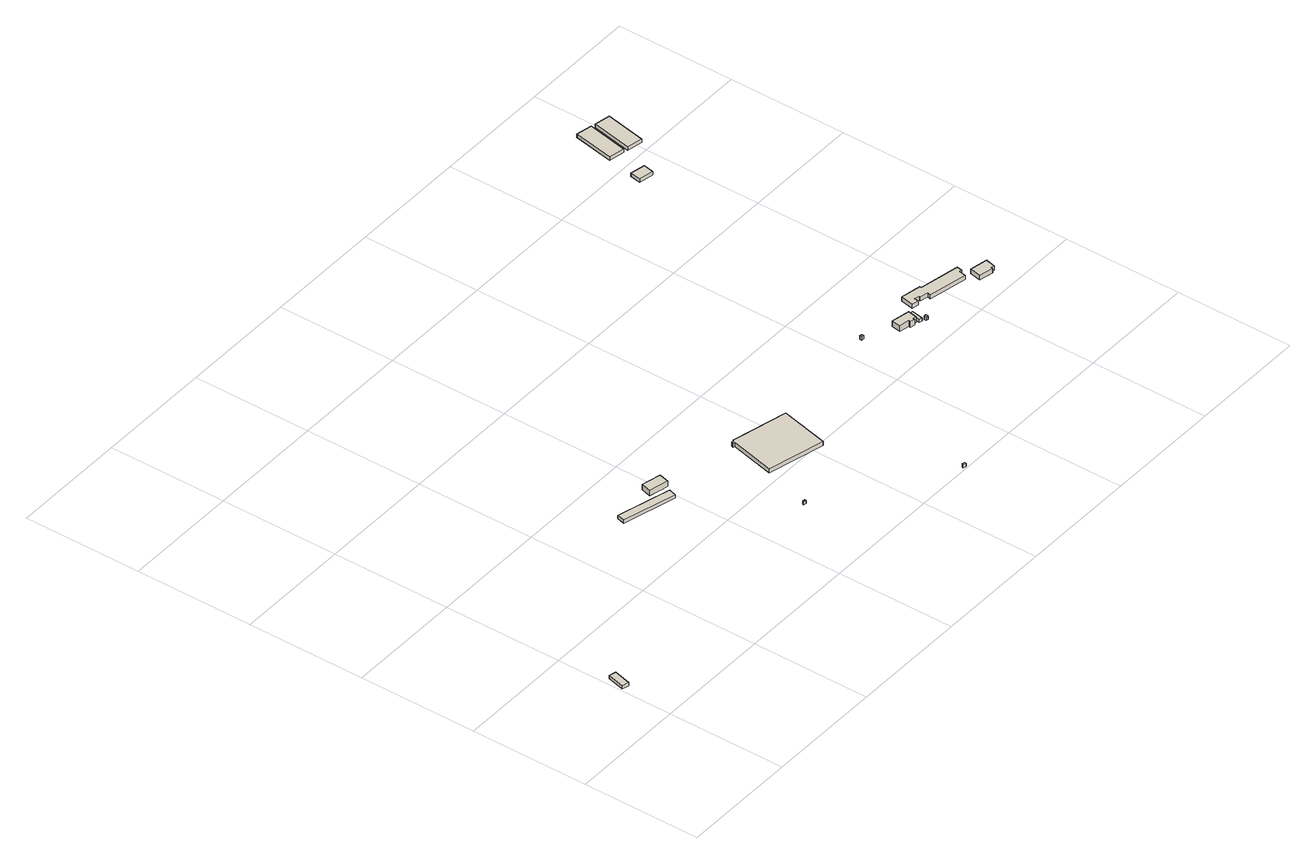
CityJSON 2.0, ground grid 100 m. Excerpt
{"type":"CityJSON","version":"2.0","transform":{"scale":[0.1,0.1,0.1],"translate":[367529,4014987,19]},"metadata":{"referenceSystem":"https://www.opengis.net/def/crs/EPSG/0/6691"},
"CityObjects":{
"building1":{"type":"Building","attributes":{"枝番":1,"利根川水系渡良瀬川洪水浸水想定区域（計画規模）.規模":"L1","利根川水系渡良瀬川洪水浸水想定区域（計画規模）.浸水ランク":"1","利根川水系渡良瀬川洪水浸水想定区域（計画規模）.浸水深":0.49,"利根川水系渡良瀬川洪水浸水想定区域（想定最大規模）.規模":"L2","利根川水系渡良瀬川洪水浸水想定区域（想定最大規模）.浸水ランク":"2","利根川水系渡良瀬川洪水浸水想定区域（想定最大規模）.浸水深":2.12,"利根川水系渡良瀬川洪水浸水想定区域（想定最大規模）.継続時間":7.4,"利根川水系多々良川洪水浸水想定区域（想定最大規模）.規模":"L2","利根川水系多々良川洪水浸水想定区域（想定最大規模）.浸水ランク":"1","利根川水系多々良川洪水浸水想定区域（想定最大規模）.浸水深":0.42,"measuredHeight":3.5,"BuildingDetails.prefecture":"10","BuildingDetails.city":"10207"},"geometry":[{"type":"Solid","lod":"1","boundaries":[[[[0,1,2,3]],[[2,4,5,3]],[[1,6,4,2]],[[0,7,6,1]],[[3,5,7,0]],[[4,6,7,5]]]]}]},
"building2":{"type":"Building","attributes":{"枝番":1,"利根川水系渡良瀬川洪水浸水想定区域（計画規模）.規模":"L1","利根川水系渡良瀬川洪水浸水想定区域（計画規模）.浸水ランク":"1","利根川水系渡良瀬川洪水浸水想定区域（計画規模）.浸水深":0.08,"利根川水系渡良瀬川洪水浸水想定区域（想定最大規模）.規模":"L2","利根川水系渡良瀬川洪水浸水想定区域（想定最大規模）.浸水ランク":"2","利根川水系渡良瀬川洪水浸水想定区域（想定最大規模）.浸水深":2.21,"利根川水系渡良瀬川洪水浸水想定区域（想定最大規模）.継続時間":8.3,"利根川水系多々良川洪水浸水想定区域（想定最大規模）.規模":"L2","利根川水系多々良川洪水浸水想定区域（想定最大規模）.浸水ランク":"1","利根川水系多々良川洪水浸水想定区域（想定最大規模）.浸水深":0.02,"measuredHeight":4,"BuildingDetails.prefecture":"10","BuildingDetails.city":"10207"},"geometry":[{"type":"Solid","lod":"1","boundaries":[[[[8,9,10,11]],[[10,12,13,11]],[[9,14,12,10]],[[8,15,14,9]],[[11,13,15,8]],[[12,14,15,13]]]]}]},
"building3":{"type":"Building","attributes":{"枝番":1,"利根川水系渡良瀬川洪水浸水想定区域（計画規模）.規模":"L1","利根川水系渡良瀬川洪水浸水想定区域（計画規模）.浸水ランク":"1","利根川水系渡良瀬川洪水浸水想定区域（計画規模）.浸水深":0.08,"利根川水系渡良瀬川洪水浸水想定区域（想定最大規模）.規模":"L2","利根川水系渡良瀬川洪水浸水想定区域（想定最大規模）.浸水ランク":"2","利根川水系渡良瀬川洪水浸水想定区域（想定最大規模）.浸水深":2.22,"利根川水系渡良瀬川洪水浸水想定区域（想定最大規模）.継続時間":8.4,"measuredHeight":8.2,"BuildingDetails.prefecture":"10","BuildingDetails.city":"10207"},"geometry":[{"type":"Solid","lod":"1","boundaries":[[[[16,17,18,19]],[[18,20,21,19]],[[17,22,20,18]],[[16,23,22,17]],[[19,21,23,16]],[[20,22,23,21]]]]}]},
"building4":{"type":"Building","attributes":{"枝番":1,"利根川水系渡良瀬川洪水浸水想定区域（想定最大規模）.規模":"L2","利根川水系渡良瀬川洪水浸水想定区域（想定最大規模）.浸水ランク":"2","利根川水系渡良瀬川洪水浸水想定区域（想定最大規模）.浸水深":1.94,"利根川水系渡良瀬川洪水浸水想定区域（想定最大規模）.継続時間":7.3,"usage":"451","BuildingDetails.prefecture":"10","BuildingDetails.city":"10207","BuildingDetails.surveyYear":2016},"geometry":[{"type":"Solid","lod":"1","boundaries":[[[[24,25,26,27]],[[26,28,29,27]],[[25,30,28,26]],[[24,31,30,25]],[[27,29,31,24]],[[28,30,31,29]]]]}]},
"building5":{"type":"Building","attributes":{"枝番":1,"利根川水系渡良瀬川洪水浸水想定区域（計画規模）.規模":"L1","利根川水系渡良瀬川洪水浸水想定区域（計画規模）.浸水ランク":"1","利根川水系渡良瀬川洪水浸水想定区域（計画規模）.浸水深":0.37,"利根川水系渡良瀬川洪水浸水想定区域（想定最大規模）.規模":"L2","利根川水系渡良瀬川洪水浸水想定区域（想定最大規模）.浸水ランク":"2","利根川水系渡良瀬川洪水浸水想定区域（想定最大規模）.浸水深":2.47,"利根川水系渡良瀬川洪水浸水想定区域（想定最大規模）.継続時間":8.4,"usage":"451","measuredHeight":4.5,"BuildingDetails.prefecture":"10","BuildingDetails.city":"10207","BuildingDetails.surveyYear":2016},"geometry":[{"type":"Solid","lod":"1","boundaries":[[[[32,33,34,35,36,37,38,39]],[[38,40,41,39]],[[37,42,40,38]],[[36,43,42,37]],[[35,44,43,36]],[[34,45,44,35]],[[33,46,45,34]],[[32,47,46,33]],[[39,41,47,32]],[[40,42,43,44,45,46,47,41]]]]}]},
"building6":{"type":"Building","attributes":{"枝番":1,"利根川水系渡良瀬川洪水浸水想定区域（計画規模）.規模":"L1","利根川水系渡良瀬川洪水浸水想定区域（計画規模）.浸水ランク":"1","利根川水系渡良瀬川洪水浸水想定区域（計画規模）.浸水深":0.35,"利根川水系渡良瀬川洪水浸水想定区域（計画規模）.継続時間":2.9,"利根川水系渡良瀬川洪水浸水想定区域（想定最大規模）.規模":"L2","利根川水系渡良瀬川洪水浸水想定区域（想定最大規模）.浸水ランク":"2","利根川水系渡良瀬川洪水浸水想定区域（想定最大規模）.浸水深":2.43,"利根川水系渡良瀬川洪水浸水想定区域（想定最大規模）.継続時間":15.4,"利根川水系矢場川洪水浸水想定区域（想定最大規模）.規模":"L2","利根川水系多々良川洪水浸水想定区域（想定最大規模）.規模":"L2","usage":"451","BuildingDetails.prefecture":"10","BuildingDetails.city":"10207","BuildingDetails.surveyYear":2016},"geometry":[{"type":"Solid","lod":"1","boundaries":[[[[48,49,50,51]],[[50,52,53,51]],[[49,54,52,50]],[[48,55,54,49]],[[51,53,55,48]],[[52,54,55,53]]]]}]},
"building7":{"type":"Building","attributes":{"枝番":1,"利根川水系渡良瀬川洪水浸水想定区域（計画規模）.規模":"L1","利根川水系渡良瀬川洪水浸水想定区域（計画規模）.浸水ランク":"2","利根川水系渡良瀬川洪水浸水想定区域（計画規模）.浸水深":0.97,"利根川水系渡良瀬川洪水浸水想定区域（計画規模）.継続時間":3.2,"利根川水系渡良瀬川洪水浸水想定区域（想定最大規模）.規模":"L2","利根川水系渡良瀬川洪水浸水想定区域（想定最大規模）.浸水ランク":"3","利根川水系渡良瀬川洪水浸水想定区域（想定最大規模）.浸水深":3.07,"利根川水系渡良瀬川洪水浸水想定区域（想定最大規模）.継続時間":13.2,"利根川水系矢場川洪水浸水想定区域（想定最大規模）.規模":"L2","利根川水系矢場川洪水浸水想定区域（想定最大規模）.浸水ランク":"1","利根川水系矢場川洪水浸水想定区域（想定最大規模）.浸水深":0.3,"利根川水系多々良川洪水浸水想定区域（想定最大規模）.規模":"L2","利根川水系多々良川洪水浸水想定区域（想定最大規模）.浸水ランク":"1","利根川水系多々良川洪水浸水想定区域（想定最大規模）.浸水深":0.26,"利根川水系利根川洪水浸水想定区域（想定最大規模）.規模":"L2","利根川水系利根川洪水浸水想定区域（想定最大規模）.浸水ランク":"1","利根川水系利根川洪水浸水想定区域（想定最大規模）.浸水深":0.441,"usage":"451","BuildingDetails.prefecture":"10","BuildingDetails.city":"10207","BuildingDetails.surveyYear":2016},"geometry":[{"type":"Solid","lod":"1","boundaries":[[[[56,57,58,59]],[[58,60,61,59]],[[57,62,60,58]],[[56,63,62,57]],[[59,61,63,56]],[[60,62,63,61]]]]}]},
"building8":{"type":"Building","attributes":{"枝番":1,"利根川水系渡良瀬川洪水浸水想定区域（計画規模）.規模":"L1","利根川水系渡良瀬川洪水浸水想定区域（計画規模）.浸水ランク":"1","利根川水系渡良瀬川洪水浸水想定区域（計画規模）.浸水深":0.17,"利根川水系渡良瀬川洪水浸水想定区域（計画規模）.継続時間":0.8,"利根川水系渡良瀬川洪水浸水想定区域（想定最大規模）.規模":"L2","利根川水系渡良瀬川洪水浸水想定区域（想定最大規模）.浸水ランク":"2","利根川水系渡良瀬川洪水浸水想定区域（想定最大規模）.浸水深":2.27,"利根川水系渡良瀬川洪水浸水想定区域（想定最大規模）.継続時間":10.3,"利根川水系矢場川洪水浸水想定区域（想定最大規模）.規模":"L2","利根川水系矢場川洪水浸水想定区域（想定最大規模）.浸水ランク":"1","利根川水系矢場川洪水浸水想定区域（想定最大規模）.浸水深":0.28,"利根川水系多々良川洪水浸水想定区域（想定最大規模）.規模":"L2","利根川水系多々良川洪水浸水想定区域（想定最大規模）.浸水ランク":"1","利根川水系多々良川洪水浸水想定区域（想定最大規模）.浸水深":0.05,"利根川水系利根川洪水浸水想定区域（想定最大規模）.規模":"L2","利根川水系利根川洪水浸水想定区域（想定最大規模）.浸水ランク":"1","利根川水系利根川洪水浸水想定区域（想定最大規模）.浸水深":0.041,"usage":"411","measuredHeight":7.8,"BuildingDetails.prefecture":"10","BuildingDetails.city":"10207","BuildingDetails.surveyYear":2016},"geometry":[{"type":"Solid","lod":"1","boundaries":[[[[64,65,66,67,68,69,70,71]],[[70,72,73,71]],[[69,74,72,70]],[[68,75,74,69]],[[67,76,75,68]],[[66,77,76,67]],[[65,78,77,66]],[[64,79,78,65]],[[71,73,79,64]],[[72,74,75,76,77,78,79,73]]]]}]},
"building9":{"type":"Building","attributes":{"枝番":1,"利根川水系渡良瀬川洪水浸水想定区域（計画規模）.規模":"L1","利根川水系渡良瀬川洪水浸水想定区域（計画規模）.浸水ランク":"1","利根川水系渡良瀬川洪水浸水想定区域（計画規模）.浸水深":0.46,"利根川水系渡良瀬川洪水浸水想定区域（計画規模）.継続時間":0.8,"利根川水系渡良瀬川洪水浸水想定区域（想定最大規模）.規模":"L2","利根川水系渡良瀬川洪水浸水想定区域（想定最大規模）.浸水ランク":"2","利根川水系渡良瀬川洪水浸水想定区域（想定最大規模）.浸水深":2.58,"利根川水系渡良瀬川洪水浸水想定区域（想定最大規模）.継続時間":10.3,"利根川水系多々良川洪水浸水想定区域（想定最大規模）.規模":"L2","利根川水系多々良川洪水浸水想定区域（想定最大規模）.浸水ランク":"1","利根川水系多々良川洪水浸水想定区域（想定最大規模）.浸水深":0.05,"利根川水系利根川洪水浸水想定区域（想定最大規模）.規模":"L2","利根川水系利根川洪水浸水想定区域（想定最大規模）.浸水ランク":"1","利根川水系利根川洪水浸水想定区域（想定最大規模）.浸水深":0.041,"usage":"411","BuildingDetails.prefecture":"10","BuildingDetails.city":"10207","BuildingDetails.surveyYear":2016},"geometry":[{"type":"Solid","lod":"1","boundaries":[[[[80,81,82,83,84,85]],[[84,86,87,85]],[[83,88,86,84]],[[82,89,88,83]],[[81,90,89,82]],[[80,91,90,81]],[[85,87,91,80]],[[86,88,89,90,91,87]]]]}]},
"building10":{"type":"Building","attributes":{"枝番":1,"利根川水系渡良瀬川洪水浸水想定区域（計画規模）.規模":"L1","利根川水系渡良瀬川洪水浸水想定区域（計画規模）.浸水ランク":"2","利根川水系渡良瀬川洪水浸水想定区域（計画規模）.浸水深":0.67,"利根川水系渡良瀬川洪水浸水想定区域（計画規模）.継続時間":1.8,"利根川水系渡良瀬川洪水浸水想定区域（想定最大規模）.規模":"L2","利根川水系渡良瀬川洪水浸水想定区域（想定最大規模）.浸水ランク":"2","利根川水系渡良瀬川洪水浸水想定区域（想定最大規模）.浸水深":2.79,"利根川水系渡良瀬川洪水浸水想定区域（想定最大規模）.継続時間":11.2,"利根川水系多々良川洪水浸水想定区域（想定最大規模）.規模":"L2","利根川水系多々良川洪水浸水想定区域（想定最大規模）.浸水ランク":"1","利根川水系多々良川洪水浸水想定区域（想定最大規模）.浸水深":0.1,"利根川水系利根川洪水浸水想定区域（想定最大規模）.規模":"L2","利根川水系利根川洪水浸水想定区域（想定最大規模）.浸水ランク":"1","利根川水系利根川洪水浸水想定区域（想定最大規模）.浸水深":0.14,"usage":"451","BuildingDetails.prefecture":"10","BuildingDetails.city":"10207","BuildingDetails.surveyYear":2016},"geometry":[{"type":"Solid","lod":"1","boundaries":[[[[92,93,94,95]],[[94,96,97,95]],[[93,98,96,94]],[[92,99,98,93]],[[95,97,99,92]],[[96,98,99,97]]]]}]},
"building11":{"type":"Building","attributes":{"枝番":1,"利根川水系渡良瀬川洪水浸水想定区域（計画規模）.規模":"L1","利根川水系渡良瀬川洪水浸水想定区域（計画規模）.浸水ランク":"1","利根川水系渡良瀬川洪水浸水想定区域（計画規模）.浸水深":0.37,"利根川水系渡良瀬川洪水浸水想定区域（計画規模）.継続時間":1.6,"利根川水系渡良瀬川洪水浸水想定区域（想定最大規模）.規模":"L2","利根川水系渡良瀬川洪水浸水想定区域（想定最大規模）.浸水ランク":"2","利根川水系渡良瀬川洪水浸水想定区域（想定最大規模）.浸水深":2.57,"利根川水系渡良瀬川洪水浸水想定区域（想定最大規模）.継続時間":10.9,"利根川水系矢場川洪水浸水想定区域（想定最大規模）.規模":"L2","利根川水系矢場川洪水浸水想定区域（想定最大規模）.浸水ランク":"1","利根川水系矢場川洪水浸水想定区域（想定最大規模）.浸水深":0.19,"利根川水系多々良川洪水浸水想定区域（想定最大規模）.規模":"L2","利根川水系多々良川洪水浸水想定区域（想定最大規模）.浸水ランク":"1","利根川水系多々良川洪水浸水想定区域（想定最大規模）.浸水深":0.07,"利根川水系利根川洪水浸水想定区域（想定最大規模）.規模":"L2","利根川水系利根川洪水浸水想定区域（想定最大規模）.浸水ランク":"1","利根川水系利根川洪水浸水想定区域（想定最大規模）.浸水深":0.041,"usage":"451","measuredHeight":4.6,"BuildingDetails.prefecture":"10","BuildingDetails.city":"10207","BuildingDetails.surveyYear":2016},"geometry":[{"type":"Solid","lod":"1","boundaries":[[[[100,101,102,103,104,105,106,107,108,109,110,111,112,113]],[[112,114,115,113]],[[111,116,114,112]],[[110,117,116,111]],[[109,118,117,110]],[[108,119,118,109]],[[107,120,119,108]],[[106,121,120,107]],[[105,122,121,106]],[[104,123,122,105]],[[103,124,123,104]],[[102,125,124,103]],[[101,126,125,102]],[[100,127,126,101]],[[113,115,127,100]],[[114,116,117,118,119,120,121,122,123,124,125,126,127,115]]]]}]},
"building12":{"type":"Building","attributes":{"枝番":1,"利根川水系渡良瀬川洪水浸水想定区域（計画規模）.規模":"L1","利根川水系渡良瀬川洪水浸水想定区域（計画規模）.浸水ランク":"1","利根川水系渡良瀬川洪水浸水想定区域（計画規模）.浸水深":0.26,"利根川水系渡良瀬川洪水浸水想定区域（想定最大規模）.規模":"L2","利根川水系渡良瀬川洪水浸水想定区域（想定最大規模）.浸水ランク":"2","利根川水系渡良瀬川洪水浸水想定区域（想定最大規模）.浸水深":2.41,"利根川水系渡良瀬川洪水浸水想定区域（想定最大規模）.継続時間":9.7,"利根川水系利根川洪水浸水想定区域（想定最大規模）.規模":"L2","利根川水系利根川洪水浸水想定区域（想定最大規模）.浸水ランク":"1","利根川水系利根川洪水浸水想定区域（想定最大規模）.浸水深":0.042,"usage":"411","measuredHeight":5.2,"BuildingDetails.prefecture":"10","BuildingDetails.city":"10207","BuildingDetails.surveyYear":2016},"geometry":[{"type":"Solid","lod":"1","boundaries":[[[[128,129,130,131,132,133]],[[132,134,135,133]],[[131,136,134,132]],[[130,137,136,131]],[[129,138,137,130]],[[128,139,138,129]],[[133,135,139,128]],[[134,136,137,138,139,135]]]]}]},
"building13":{"type":"Building","attributes":{"枝番":1,"利根川水系渡良瀬川洪水浸水想定区域（計画規模）.規模":"L1","利根川水系渡良瀬川洪水浸水想定区域（計画規模）.浸水ランク":"2","利根川水系渡良瀬川洪水浸水想定区域（計画規模）.浸水深":1.47,"利根川水系渡良瀬川洪水浸水想定区域（計画規模）.継続時間":8.4,"利根川水系渡良瀬川洪水浸水想定区域（想定最大規模）.規模":"L2","利根川水系渡良瀬川洪水浸水想定区域（想定最大規模）.浸水ランク":"3","利根川水系渡良瀬川洪水浸水想定区域（想定最大規模）.浸水深":3.61,"利根川水系渡良瀬川洪水浸水想定区域（想定最大規模）.継続時間":25.4,"利根川水系矢場川洪水浸水想定区域（計画規模）.規模":"L1","利根川水系矢場川洪水浸水想定区域（計画規模）.浸水ランク":"1","利根川水系矢場川洪水浸水想定区域（計画規模）.浸水深":0.05,"利根川水系矢場川洪水浸水想定区域（想定最大規模）.規模":"L2","利根川水系矢場川洪水浸水想定区域（想定最大規模）.浸水ランク":"2","利根川水系矢場川洪水浸水想定区域（想定最大規模）.浸水深":0.78,"利根川水系矢場川洪水浸水想定区域（想定最大規模）.継続時間":13.1,"利根川水系多々良川洪水浸水想定区域（計画規模）.規模":"L1","利根川水系多々良川洪水浸水想定区域（計画規模）.浸水ランク":"1","利根川水系多々良川洪水浸水想定区域（計画規模）.浸水深":0.24,"利根川水系多々良川洪水浸水想定区域（計画規模）.継続時間":1.8,"利根川水系多々良川洪水浸水想定区域（想定最大規模）.規模":"L2","利根川水系多々良川洪水浸水想定区域（想定最大規模）.浸水ランク":"2","利根川水系多々良川洪水浸水想定区域（想定最大規模）.浸水深":0.63,"利根川水系多々良川洪水浸水想定区域（想定最大規模）.継続時間":10.6,"利根川水系利根川洪水浸水想定区域（想定最大規模）.規模":"L2","利根川水系利根川洪水浸水想定区域（想定最大規模）.浸水ランク":"2","利根川水系利根川洪水浸水想定区域（想定最大規模）.浸水深":0.94,"measuredHeight":3.6,"BuildingDetails.prefecture":"10","BuildingDetails.city":"10207"},"geometry":[{"type":"Solid","lod":"1","boundaries":[[[[140,141,142,143]],[[142,144,145,143]],[[141,146,144,142]],[[140,147,146,141]],[[143,145,147,140]],[[144,146,147,145]]]]}]},
"building14":{"type":"Building","attributes":{"枝番":1,"利根川水系渡良瀬川洪水浸水想定区域（計画規模）.規模":"L1","利根川水系渡良瀬川洪水浸水想定区域（計画規模）.浸水ランク":"2","利根川水系渡良瀬川洪水浸水想定区域（計画規模）.浸水深":1.97,"利根川水系渡良瀬川洪水浸水想定区域（計画規模）.継続時間":9.3,"利根川水系渡良瀬川洪水浸水想定区域（想定最大規模）.規模":"L2","利根川水系渡良瀬川洪水浸水想定区域（想定最大規模）.浸水ランク":"3","利根川水系渡良瀬川洪水浸水想定区域（想定最大規模）.浸水深":4.13,"利根川水系渡良瀬川洪水浸水想定区域（想定最大規模）.継続時間":26.9,"利根川水系矢場川洪水浸水想定区域（計画規模）.規模":"L1","利根川水系矢場川洪水浸水想定区域（計画規模）.浸水ランク":"2","利根川水系矢場川洪水浸水想定区域（計画規模）.浸水深":0.57,"利根川水系矢場川洪水浸水想定区域（想定最大規模）.規模":"L2","利根川水系矢場川洪水浸水想定区域（想定最大規模）.浸水ランク":"2","利根川水系矢場川洪水浸水想定区域（想定最大規模）.浸水深":1.29,"利根川水系矢場川洪水浸水想定区域（想定最大規模）.継続時間":13.7,"利根川水系多々良川洪水浸水想定区域（計画規模）.規模":"L1","利根川水系多々良川洪水浸水想定区域（計画規模）.浸水ランク":"2","利根川水系多々良川洪水浸水想定区域（計画規模）.浸水深":0.77,"利根川水系多々良川洪水浸水想定区域（計画規模）.継続時間":5.7,"利根川水系多々良川洪水浸水想定区域（想定最大規模）.規模":"L2","利根川水系多々良川洪水浸水想定区域（想定最大規模）.浸水ランク":"2","利根川水系多々良川洪水浸水想定区域（想定最大規模）.浸水深":1.13,"利根川水系多々良川洪水浸水想定区域（想定最大規模）.継続時間":12.6,"利根川水系利根川洪水浸水想定区域（想定最大規模）.規模":"L2","利根川水系利根川洪水浸水想定区域（想定最大規模）.浸水ランク":"2","利根川水系利根川洪水浸水想定区域（想定最大規模）.浸水深":1.64,"measuredHeight":3.5,"BuildingDetails.prefecture":"10","BuildingDetails.city":"10207"},"geometry":[{"type":"Solid","lod":"1","boundaries":[[[[148,149,150,151]],[[150,152,153,151]],[[149,154,152,150]],[[148,155,154,149]],[[151,153,155,148]],[[152,154,155,153]]]]}]},
"building15":{"type":"Building","attributes":{"枝番":1,"利根川水系渡良瀬川洪水浸水想定区域（計画規模）.規模":"L1","利根川水系渡良瀬川洪水浸水想定区域（計画規模）.浸水ランク":"2","利根川水系渡良瀬川洪水浸水想定区域（計画規模）.浸水深":2.06,"利根川水系渡良瀬川洪水浸水想定区域（計画規模）.継続時間":13.8,"利根川水系渡良瀬川洪水浸水想定区域（想定最大規模）.規模":"L2","利根川水系渡良瀬川洪水浸水想定区域（想定最大規模）.浸水ランク":"3","利根川水系渡良瀬川洪水浸水想定区域（想定最大規模）.浸水深":4.24,"利根川水系渡良瀬川洪水浸水想定区域（想定最大規模）.継続時間":29.6,"利根川水系矢場川洪水浸水想定区域（計画規模）.規模":"L1","利根川水系矢場川洪水浸水想定区域（計画規模）.浸水ランク":"2","利根川水系矢場川洪水浸水想定区域（計画規模）.浸水深":0.68,"利根川水系矢場川洪水浸水想定区域（計画規模）.継続時間":2.6,"利根川水系矢場川洪水浸水想定区域（想定最大規模）.規模":"L2","利根川水系矢場川洪水浸水想定区域（想定最大規模）.浸水ランク":"2","利根川水系矢場川洪水浸水想定区域（想定最大規模）.浸水深":1.39,"利根川水系矢場川洪水浸水想定区域（想定最大規模）.継続時間":15.3,"利根川水系多々良川洪水浸水想定区域（計画規模）.規模":"L1","利根川水系多々良川洪水浸水想定区域（計画規模）.浸水ランク":"2","利根川水系多々良川洪水浸水想定区域（計画規模）.浸水深":0.87,"利根川水系多々良川洪水浸水想定区域（計画規模）.継続時間":9.2,"利根川水系多々良川洪水浸水想定区域（想定最大規模）.規模":"L2","利根川水系多々良川洪水浸水想定区域（想定最大規模）.浸水ランク":"2","利根川水系多々良川洪水浸水想定区域（想定最大規模）.浸水深":1.25,"利根川水系多々良川洪水浸水想定区域（想定最大規模）.継続時間":16.8,"利根川水系利根川洪水浸水想定区域（想定最大規模）.規模":"L2","利根川水系利根川洪水浸水想定区域（想定最大規模）.浸水ランク":"2","利根川水系利根川洪水浸水想定区域（想定最大規模）.浸水深":1.64,"BuildingDetails.prefecture":"10","BuildingDetails.city":"10207"},"geometry":[{"type":"Solid","lod":"1","boundaries":[[[[156,157,158,159]],[[158,160,161,159]],[[157,162,160,158]],[[156,163,162,157]],[[159,161,163,156]],[[160,162,163,161]]]]}]}
},
"vertices":[
[2,427,29],[41,574,29],[99,559,29],[60,412,29],[99,559,59],[60,412,59],[41,574,59],[2,427,59],
[1509,1556,27],[1526,1623,27],[1979,1502,27],[1961,1435,27],[1979,1502,57],[1961,1435,57],[1526,1623,57],[1509,1556,57],
[1871,1598,26],[1893,1683,26],[2054,1644,26],[2033,1558,26],[2054,1644,76],[2033,1558,76],[1893,1683,76],[1871,1598,76],
[2448,655,30],[2450,668,30],[2472,664,30],[2469,652,30],[2472,664,60],[2469,652,60],[2450,668,60],[2448,655,60],
[2595,1075,22],[2685,1453,22],[2672,1456,22],[2677,1475,22],[2698,1470,22],[2700,1480,22],[3173,1367,22],[3076,960,22],[3173,1367,60],[3076,960,60],[2700,1480,60],[2698,1470,60],[2677,1475,60],[2672,1456,60],[2685,1453,60],[2595,1075,60],
[3476,7,25],[3480,22,25],[3502,15,25],[3499,1,25],[3502,15,55],[3499,1,55],[3480,22,55],[3476,7,55],
[4194,1462,21],[4198,1483,21],[4218,1480,21],[4215,1459,21],[4218,1480,51],[4215,1459,51],[4198,1483,51],[4194,1462,51],
[4521,1273,21],[4524,1289,21],[4437,1306,21],[4452,1382,21],[4605,1352,21],[4589,1274,21],[4563,1280,21],[4560,1265,21],[4563,1280,73],[4560,1265,73],[4589,1274,73],[4605,1352,73],[4452,1382,73],[4437,1306,73],[4524,1289,73],[4521,1273,73],
[4603,1256,20],[4612,1303,20],[4599,1306,20],[4609,1357,20],[4648,1349,20],[4629,1251,20],[4648,1349,50],[4629,1251,50],[4609,1357,50],[4599,1306,50],[4612,1303,50],[4603,1256,50],
[4650,1231,21],[4653,1251,21],[4673,1249,21],[4670,1228,21],[4673,1249,51],[4670,1228,51],[4653,1251,51],[4650,1231,51],
[4863,1354,22],[4869,1383,22],[4801,1397,22],[4803,1408,22],[4763,1416,22],[4756,1380,22],[4699,1391,22],[4721,1504,22],[4893,1470,22],[4891,1457,22],[5230,1390,22],[5221,1346,22],[5202,1349,22],[5190,1289,22],[5202,1349,59],[5190,1289,59],[5221,1346,59],[5230,1390,59],[4891,1457,59],[4893,1470,59],[4721,1504,59],[4699,1391,59],[4756,1380,59],[4763,1416,59],[4803,1408,59],[4801,1397,59],[4869,1383,59],[4863,1354,59],
[5246,1202,23],[5265,1297,23],[5413,1268,23],[5396,1186,23],[5369,1191,23],[5366,1178,23],[5369,1191,65],[5366,1178,65],[5396,1186,65],[5413,1268,65],[5265,1297,65],[5246,1202,65],
[4673,3812,13],[4691,3902,13],[4816,3877,13],[4798,3787,13],[4816,3877,43],[4798,3787,43],[4691,3902,43],[4673,3812,43],
[4748,4137,7],[4817,4481,7],[4951,4454,7],[4882,4110,7],[4951,4454,37],[4882,4110,37],[4817,4481,37],[4748,4137,37],
[4916,4103,7],[4984,4446,7],[5118,4419,7],[5050,4077,7],[5118,4419,37],[5050,4077,37],[4984,4446,37],[4916,4103,37]
]}
